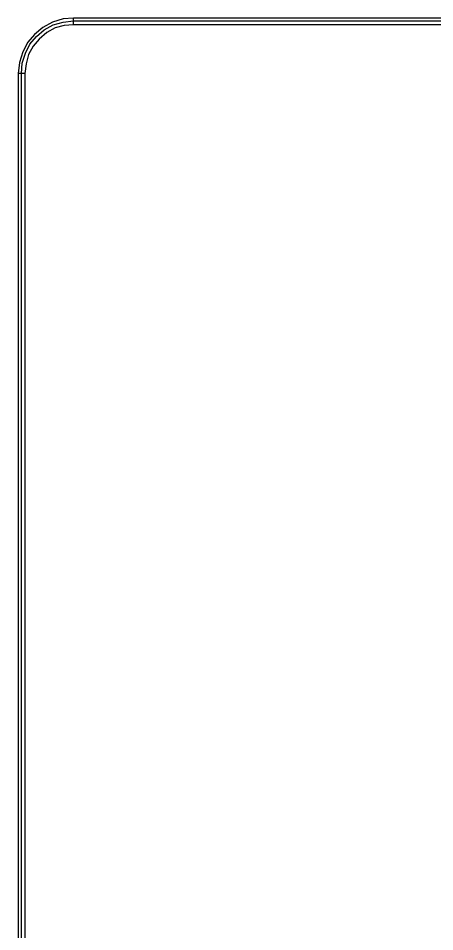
# Model space of a CAD drawing. Header units: centimetres. Extents: x -8.4 to 3.7, y -7.8 to 8.
# Drawn here: x -8.357 to -6.092, y 3.033 to 8.001 of the extents above; entities that cross this region are included whole.
import ezdxf

# ---------------------------------------------------------------- set-up
doc = ezdxf.new("R2010")
doc.units = ezdxf.units.CM
doc.header["$MEASUREMENT"] = 0
doc.layers.add('Layer 1', color=7, linetype='Continuous')

msp = doc.modelspace()

# ---------------------------------------------------------------- linework, layer by layer
at = {"layer": 'Layer 1', "lineweight": 25}
for points, knots in [([(-8.05745, 8.001), (-8.05745, 8.001), (-8.11389, 7.99747), (-8.11389, 7.99747), (-8.11389, 7.99747), (-8.11389, 7.99747), (-8.17034, 7.97983), (-8.17034, 7.97983), (-8.17034, 7.97983), (-8.17034, 7.97983), (-8.22325, 7.95161), (-8.22325, 7.95161), (-8.22325, 7.95161), (-8.22325, 7.95161), (-8.26912, 7.9128), (-8.26912, 7.9128), (-8.26912, 7.9128), (-8.26912, 7.9128), (-8.30439, 7.87047), (-8.30439, 7.87047), (-8.30439, 7.87047), (-8.30439, 7.87047), (-8.33262, 7.81755), (-8.33262, 7.81755), (-8.33262, 7.81755), (-8.33262, 7.81755), (-8.35025, 7.76111), (-8.35025, 7.76111), (-8.35025, 7.76111), (-8.35025, 7.76111), (-8.35731, 7.70113), (-8.35731, 7.70113)], [0, 0, 0, 0, 0.1111111, 0.1111111, 0.1111111, 0.1111111, 0.2222222, 0.2222222, 0.2222222, 0.2222222, 0.3333333, 0.3333333, 0.3333333, 0.3333333, 0.4444444, 0.4444444, 0.4444444, 0.4444444, 0.5555556, 0.5555556, 0.5555556, 0.5555556, 0.6666667, 0.6666667, 0.6666667, 0.6666667, 0.7777778, 0.7777778, 0.7777778, 0.7777778, 1, 1, 1, 1]), ([(-8.33967, 7.70113), (-8.33967, 7.70113), (-8.33614, 7.75758), (-8.33614, 7.75758), (-8.33614, 7.75758), (-8.33614, 7.75758), (-8.3185, 7.8105), (-8.3185, 7.8105), (-8.3185, 7.8105), (-8.3185, 7.8105), (-8.29381, 7.85988), (-8.29381, 7.85988), (-8.29381, 7.85988), (-8.29381, 7.85988), (-8.25853, 7.90222), (-8.25853, 7.90222), (-8.25853, 7.90222), (-8.25853, 7.90222), (-8.2162, 7.9375), (-8.2162, 7.9375), (-8.2162, 7.9375), (-8.2162, 7.9375), (-8.16681, 7.96572), (-8.16681, 7.96572), (-8.16681, 7.96572), (-8.16681, 7.96572), (-8.11389, 7.97983), (-8.11389, 7.97983), (-8.11389, 7.97983), (-8.11389, 7.97983), (-8.05745, 7.98688), (-8.05745, 7.98688)], [0, 0, 0, 0, 0.1111111, 0.1111111, 0.1111111, 0.1111111, 0.2222222, 0.2222222, 0.2222222, 0.2222222, 0.3333333, 0.3333333, 0.3333333, 0.3333333, 0.4444444, 0.4444444, 0.4444444, 0.4444444, 0.5555556, 0.5555556, 0.5555556, 0.5555556, 0.6666667, 0.6666667, 0.6666667, 0.6666667, 0.7777778, 0.7777778, 0.7777778, 0.7777778, 1, 1, 1, 1]), ([(-8.05745, 7.96572), (-8.05745, 7.96572), (-8.10684, 7.96219), (-8.10684, 7.96219), (-8.10684, 7.96219), (-8.10684, 7.96219), (-8.15623, 7.94808), (-8.15623, 7.94808), (-8.15623, 7.94808), (-8.15623, 7.94808), (-8.20209, 7.92338), (-8.20209, 7.92338), (-8.20209, 7.92338), (-8.20209, 7.92338), (-8.24442, 7.88811), (-8.24442, 7.88811), (-8.24442, 7.88811), (-8.24442, 7.88811), (-8.27617, 7.8493), (-8.27617, 7.8493), (-8.27617, 7.8493), (-8.27617, 7.8493), (-8.30087, 7.80344), (-8.30087, 7.80344), (-8.30087, 7.80344), (-8.30087, 7.80344), (-8.31498, 7.75405), (-8.31498, 7.75405), (-8.31498, 7.75405), (-8.31498, 7.75405), (-8.32203, 7.70113), (-8.32203, 7.70113)], [0, 0, 0, 0, 0.1111111, 0.1111111, 0.1111111, 0.1111111, 0.2222222, 0.2222222, 0.2222222, 0.2222222, 0.3333333, 0.3333333, 0.3333333, 0.3333333, 0.4444444, 0.4444444, 0.4444444, 0.4444444, 0.5555556, 0.5555556, 0.5555556, 0.5555556, 0.6666667, 0.6666667, 0.6666667, 0.6666667, 0.7777778, 0.7777778, 0.7777778, 0.7777778, 1, 1, 1, 1]), ([(-8.05745, 7.96572), (-8.05745, 7.96572), (-8.05745, 7.96925), (-8.05745, 7.96925), (-8.05745, 7.96925), (-8.05745, 7.96925), (-8.05745, 7.9763), (-8.05745, 7.9763), (-8.05745, 7.9763), (-8.05745, 7.9763), (-8.05745, 7.97983), (-8.05745, 7.97983), (-8.05745, 7.97983), (-8.05745, 7.97983), (-8.05745, 7.98336), (-8.05745, 7.98336), (-8.05745, 7.98336), (-8.05745, 7.98336), (-8.05745, 7.98688), (-8.05745, 7.98688)], [0, 0, 0, 0, 0.1666667, 0.1666667, 0.1666667, 0.1666667, 0.3333333, 0.3333333, 0.3333333, 0.3333333, 0.5, 0.5, 0.5, 0.5, 0.6666667, 0.6666667, 0.6666667, 0.6666667, 1, 1, 1, 1]), ([(-8.32203, 7.70113), (-8.32203, 7.70113), (-8.32556, 7.70113), (-8.32556, 7.70113), (-8.32556, 7.70113), (-8.32556, 7.70113), (-8.32909, 7.70113), (-8.32909, 7.70113), (-8.32909, 7.70113), (-8.32909, 7.70113), (-8.33262, 7.70113), (-8.33262, 7.70113), (-8.33262, 7.70113), (-8.33262, 7.70113), (-8.33614, 7.70113), (-8.33614, 7.70113), (-8.33614, 7.70113), (-8.33614, 7.70113), (-8.33967, 7.70113), (-8.33967, 7.70113)], [0, 0, 0, 0, 0.1666667, 0.1666667, 0.1666667, 0.1666667, 0.3333333, 0.3333333, 0.3333333, 0.3333333, 0.5, 0.5, 0.5, 0.5, 0.6666667, 0.6666667, 0.6666667, 0.6666667, 1, 1, 1, 1])]:
    msp.add_open_spline(points, degree=3, knots=knots, dxfattribs=at)
for points in [[(-0.13759, 8.001), (-0.13759, 8.001), (-8.05745, 8.001), (-8.05745, 8.001)], [(-8.05745, 7.98688), (-8.05745, 7.98688), (-8.05745, 8.001), (-8.05745, 8.001)], [(-8.05745, 7.98688), (-8.05745, 7.98688), (-0.13759, 7.98688), (-0.13759, 7.98688)], [(-0.13759, 7.96572), (-0.13759, 7.96572), (-8.05745, 7.96572), (-8.05745, 7.96572)], [(-8.35731, 7.70113), (-8.35731, 7.70113), (-8.35731, -3.937), (-8.35731, -3.937)], [(-8.33967, 7.70113), (-8.33967, 7.70113), (-8.35731, 7.70113), (-8.35731, 7.70113)], [(-8.33967, -3.937), (-8.33967, -3.937), (-8.33967, 7.70113), (-8.33967, 7.70113)], [(-8.32203, 7.70113), (-8.32203, 7.70113), (-8.32203, -3.937), (-8.32203, -3.937)]]:
    msp.add_open_spline(points, degree=3, dxfattribs=at)

doc.saveas('drawing.dxf')
